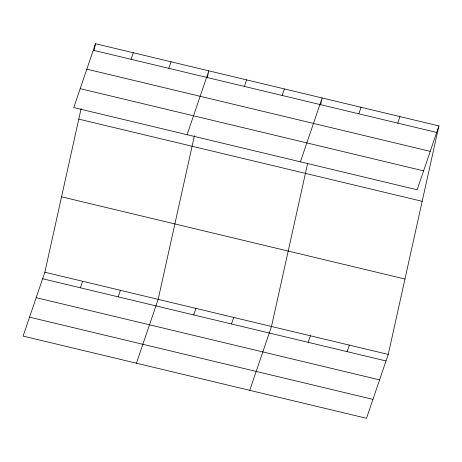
<?xml version="1.0" encoding="UTF-8"?>
<svg xmlns="http://www.w3.org/2000/svg" width="462" height="462" viewBox="0 0 462 462"><rect width="100%" height="100%" fill="white"/><g stroke="black" fill="none" stroke-linecap="round" stroke-linejoin="round"><path stroke-width="0.69" d="M438.9 125.918L417.157 189.778L73.753 107.571L95.495 43.711L438.9 125.918L388.247 354.429L366.505 418.289L23.1 336.082L44.843 272.222L81.098 108.645M93.948 50.693L95.495 43.711M194.421 135.776L158.166 299.353L136.423 363.213M207.271 77.818L208.818 70.836L187.075 134.702M307.594 163.6L271.489 326.478L249.746 390.338M320.593 104.949L322.141 97.967L300.404 161.827M131.041 59.292L133.27 52.755M80.388 287.803L82.617 281.266M168.815 68.336L171.044 61.798M118.162 296.847L120.391 290.309M244.369 86.417L246.593 79.88M193.717 314.928L195.94 308.391M282.143 95.461L284.367 88.923M231.491 323.972L233.714 317.434M358.835 113.819L361.059 107.282M308.183 342.33L310.406 335.793M397.753 123.135L399.982 116.597M347.101 351.651L349.33 345.114M93.266 50.248L436.677 132.455M86.827 69.167L430.238 151.369M80.192 88.658L423.602 170.859M78.777 119.121L422.187 201.322M61.556 196.812L404.96 279.019M44.843 272.222L388.247 354.429M42.614 278.759L386.024 360.966M36.175 297.678L379.579 379.88M29.539 317.169L372.95 399.37"/></g></svg>
